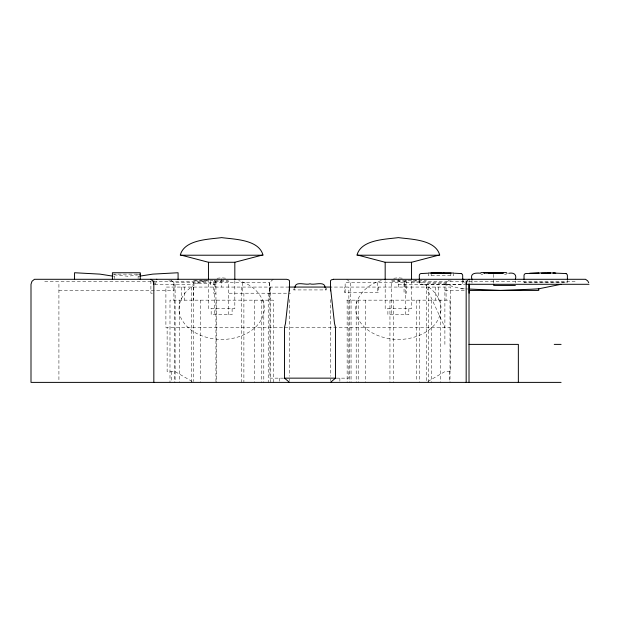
<?xml version="1.0" encoding="UTF-8"?>
<svg xmlns="http://www.w3.org/2000/svg" width="620" height="620" viewBox="0 0 620 620"><rect width="100%" height="100%" fill="white"/><g stroke="black" fill="none" stroke-linecap="round" stroke-linejoin="round"><path stroke-width="0.46" stroke-dasharray="3.1 2.33" d="M446.02 284.293L446.043 283.758L426.312 283.758L426.281 382.385M404.054 284.293L405.186 280.472M398.365 287.068L398.505 283.231L400.047 280.472M404.054 287.068L405.457 280.155M294.345 289.928L294.725 288.339M155.054 284.479L157.093 280.155M273.288 279.295L269.359 282.565L269.359 300.158M345.138 292.384L345.138 282.565L446.082 282.565L448.702 280.387M427.901 381.447L444.889 371.605L450.414 371.605L450.414 287.068L331.375 287.068M138.725 274.761L128.03 276.257L113.909 274.761M204.554 280.666C189.17 284.332 174.453 300.065 180.327 316.619C187.186 332.467 205.398 339.21 221.635 339.458C240.056 339.543 263.066 329.406 264.399 308.636C263.802 294.616 251.549 284.099 238.723 280.666M381.277 280.666C365.901 284.332 351.183 300.065 357.058 316.619C363.909 332.467 382.122 339.21 398.365 339.458C416.779 339.543 439.797 329.406 441.13 308.636C440.533 294.616 428.273 284.099 415.446 280.666M217.023 278.256L221.635 277.814L226.246 278.256M393.754 278.256L398.365 277.814L402.977 278.256M112.483 274.125L140.228 274.125M481.004 274.242L482.81 274.242M504.486 274.242L506.362 274.242M113.848 276.257L114.522 276.257L114.522 279.643M138.795 276.257L138.113 276.257L138.113 279.643M193.549 280.604L228.377 280.604M391.623 280.604L426.452 280.604M168.849 280.93L171.786 280.93M448.214 280.93L451.151 280.93M44.718 281.341L151.156 281.341M153.845 281.341L207.917 281.341M412.083 281.341L464.93 281.341M468.844 281.341L575.283 281.341M524.024 282.154L567.385 282.154M171.298 280.387L173.918 282.565L269.545 282.565M154.62 284.293L193.525 284.293L193.525 280.93L210.575 280.93L210.575 284.293L215.946 284.293L214.815 280.472M398.365 284.293L465.38 284.293M288.974 287.068L165.897 287.068L165.897 327.422L450.414 327.422M444.889 344.387L444.889 284.293L461.257 288.796L465.186 288.866M58.916 290.431L173.98 290.431L173.98 284.293M444.889 290.431L465.186 290.431M152.365 293.206L150.9 293.206L150.9 281.147M215.946 293.206L213.629 293.206L213.629 280.224M229.121 293.206L290.486 293.206M346.712 300.158L450.012 300.158L450.012 382.385M283.526 378.146L269.909 378.146L269.909 287.068M336.102 378.146L348.866 378.146L348.866 287.068M461.257 288.796L464.853 288.904M465.76 288.935L468.457 289.021M192.099 381.447L175.111 371.605L167.129 371.605L167.129 327.422M346.712 279.295L350.641 282.565L350.641 300.158M219.953 280.472L221.495 283.231L221.635 287.068M462.907 280.155L464.946 284.479M426.281 287.068L444.889 327.422M325.275 288.339L325.655 289.928M214.543 280.155L215.946 287.068M193.525 284.293L193.502 283.758L210.567 283.758L210.575 284.293M567.385 280.294L567.385 282.565L524.024 282.565L524.024 280.294M515.367 280.976L515.367 282.759M493.683 274.373L493.683 283.255M471.998 280.395L471.998 283.255M469.1 279.295L469.1 283.007M462.683 280.449L462.683 284.611L419.314 284.611L419.314 280.449M453.677 273.017L453.677 275.474L428.319 275.474L428.319 273.017M450.833 273.017L450.833 275.474M449.601 371.605L449.601 382.385M446.082 282.565L446.082 300.158M440.533 300.158L440.533 382.385M438.511 287.068L438.511 300.158M435.457 287.068L435.457 300.158M431.257 300.158L431.257 382.385M431.164 273.017L431.164 275.474M428.629 287.068L428.629 382.385M419.748 300.158L419.748 382.385M416.686 300.158L416.686 381.416M411.548 280.627L411.548 308.636L385.175 308.636L385.175 280.627M408.836 308.636L408.836 314.635L387.887 314.635L387.887 308.636M406.371 280.224L406.371 293.206L404.054 293.206L404.054 280.93M405.317 314.635L405.317 281.496L391.406 281.496L391.406 314.635M398.365 278.737L398.365 281.496M393.235 300.158L393.235 382.385M389.949 300.158L389.949 382.385M378.44 287.068L378.44 292.384L344.402 292.384L344.402 287.068M377.704 282.565L377.704 292.384M365.467 300.158L365.467 382.385M358.213 300.158L358.213 382.385M356.198 300.158L356.198 382.385M351.067 300.158L351.067 382.385M349.796 300.158L349.796 382.385M347.146 300.158L347.146 382.385M339.861 378.146L339.861 381.54M330.452 299.53L330.452 376.231M330.452 378.99L330.452 380.688M326.36 288.021L326.36 289.928L293.64 289.928L293.64 288.021M289.548 299.53L289.548 376.231M289.548 378.99L289.548 380.688M279.728 378.146L279.728 382.385M273.288 382.385L273.288 300.158L169.989 300.158L169.989 382.385M270.421 287.068L270.421 382.385M269.56 282.565L269.56 293.206M268.22 293.206L268.22 382.385M263.802 300.158L263.802 382.385M261.787 300.158L261.787 382.385M254.533 300.158L254.533 382.385M243.892 293.206L243.892 382.385M242.56 282.565L242.56 293.206M241.692 287.068L241.692 382.385M234.825 280.627L234.825 308.636L208.452 308.636L208.452 280.627M232.113 308.636L232.113 314.635L211.164 314.635L211.164 308.636M228.594 314.635L228.594 281.496L214.683 281.496L214.683 314.635M221.635 278.737L221.635 281.496M216.504 300.158L216.504 382.385M215.946 280.93L215.946 382.385M200.252 300.158L200.252 382.385M193.719 287.068L193.719 381.486M193.673 287.068L193.673 300.158M191.371 287.068L191.371 382.385M184.543 287.068L184.543 300.158M181.49 287.068L181.49 300.158M179.467 300.158L179.467 382.385M175.111 284.293L175.111 382.385M174.344 300.158L174.344 382.385M173.918 282.565L173.918 300.158M171.322 371.605L171.322 381.486M58.916 284.293L58.916 381.432"/><path stroke-width="0.93" d="M289.548 287.068L285.487 323.469L284.479 327.422L284.479 378.146L289.548 382.385M294.919 287.541C295.135 280.519 305.931 285.564 310 283.797C314.069 285.564 324.865 280.511 325.082 287.541M180.319 254.905C184.628 239.506 208.816 239.359 221.635 237.615C234.461 239.359 258.649 239.506 262.958 254.905M357.043 254.905C361.351 239.506 385.539 239.359 398.365 237.615C411.184 239.359 435.372 239.506 439.681 254.905M467.596 280.472L466.411 282.72A5.115 3.898 -90 0 0 466.17 284.293L589 284.293M330.452 382.385L335.521 378.146L335.521 327.422L334.513 323.469L330.452 287.068M139.756 274.358L140.228 274.125M468.689 279.527L469.1 279.295M181.497 255.215L208.452 262.268L234.825 262.268L261.772 255.215M358.228 255.215L385.175 262.268L411.548 262.268L438.503 255.215M469.356 289.052L500.425 290.431L531.402 289.214L538.772 288.796L561.085 284.293M437.96 273.141L438.394 273.071M139.694 276.148L152.722 274.125L178.087 272.746L178.087 279.434M156.411 279.326L156.814 279.295M333.545 279.295L331.305 279.868L330.476 280.767L330.452 290.904M493.249 272.792L494.117 272.792M427.591 273.219L420.887 273.567A2.379 2.379 0 0 0 419.678 274.373A2.379 2.379 0 0 0 419.314 275.637L419.314 279.488M484.104 273.11L486.568 273.071M488.94 272.947L491.311 272.839M430.939 273.071L451.058 273.071M489.839 273.118L503.3 273.017L503.3 272.606M454.406 273.219L461.311 273.567M524.024 279.364L524.024 275.637A2.379 2.379 0 0 1 524.38 274.373A2.379 2.379 0 0 1 525.589 273.567L545.701 272.746L566.014 273.567M494.915 273.11L503.3 273.017M180.319 255.215L262.958 255.215M357.043 255.215L439.681 255.215M481.004 272.606L506.362 272.606M490.327 272.839L486.979 272.947M497.039 272.839L500.387 272.947M431.164 273.017L440.998 273.025M428.319 273.017L453.677 273.017M554.086 273.002L552.962 273.002L555.76 273.071M480.732 273.219C476.021 272.924 469.673 272.684 471.998 279.442M506.633 273.219L507.09 273.219M289.548 290.904L289.524 280.767L288.695 279.868L286.595 279.302L34.456 279.295L31.992 281.286L31 284.293L31 382.385L561.085 382.385M333.405 279.302L585.543 279.295L587.683 280.86L588.721 282.72M515.367 285.433L493.683 285.433L493.683 284.2M288.974 287.068L331.026 287.068M469.356 290.431L537.207 290.431L538.772 290.362L538.772 288.796M469.014 344.387L518.351 344.387L518.351 382.385M554.241 344.387L561.085 344.387M284.479 378.146L335.521 378.146M496.054 272.839L498.426 272.947M508.764 273.296C513.461 272.327 517.096 274.257 515.367 279.442M463.186 279.295L463.861 279.372M112.941 276.148L99.913 274.125L74.547 272.746L74.547 279.434M443.602 273.071L444.036 273.141M150.9 279.295L152.714 280.86L153.59 282.72A5.115 3.898 -90 0 1 153.83 284.293M567.385 279.364L567.385 275.637A2.379 2.379 0 0 0 567.021 274.373A2.379 2.379 0 0 0 565.812 273.567M493.683 272.606L493.683 273.226M484.065 272.606L484.065 273.234M469.1 283.929L469.1 293.206M469.014 284.293L469.014 382.385M466.17 280.93L466.17 382.385M462.683 279.488L462.683 275.637A2.379 2.379 0 0 0 462.318 274.373A2.379 2.379 0 0 0 461.11 273.567M411.548 262.268L411.548 279.659M385.175 262.268L385.175 279.659M234.825 262.268L234.825 279.659M208.452 262.268L208.452 279.659M153.83 280.93L153.83 382.385M140.228 279.535L140.228 272.746L112.406 272.746L112.406 279.535M541.803 273.296L541.369 273.381L550.041 273.381L541.803 273.296M492.381 272.885L491.947 272.947L499.488 272.947L492.381 272.885M538.16 273.296L529.511 273.381L538.997 273.219L538.16 273.296M491.164 272.885L487.87 272.947L492.009 272.839L491.164 272.885M448.43 279.287L448.43 279.287M171.57 279.287L171.57 279.287M548.94 272.839L548.072 272.839L550.56 272.885L548.94 272.839"/></g></svg>
